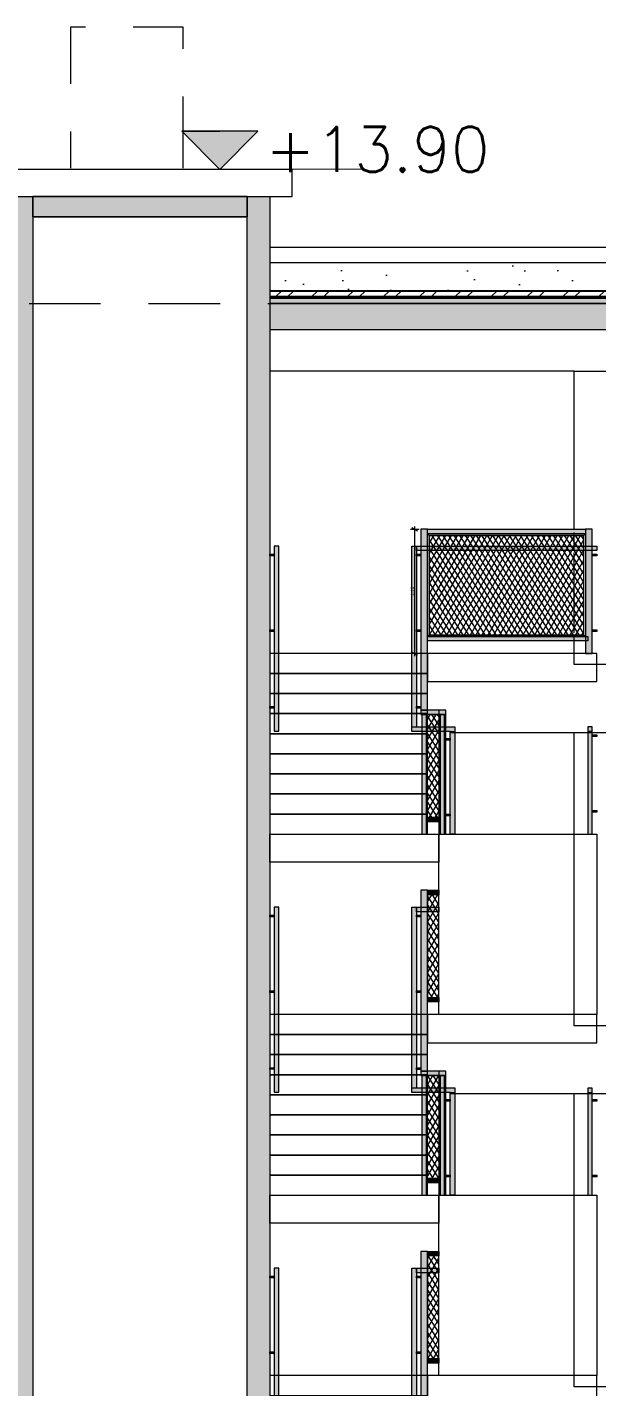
# Model space of a CAD drawing. Header units: millimetres. Extents: x 475616349 to 476941521, y 4620115302 to 4621446928.
# Drawn here: x 476765508 to 476770558, y 4620572970 to 4620585020 of the extents above; entities that cross this region are included whole.
import ezdxf

# ---------------------------------------------------------------- set-up
doc = ezdxf.new("R2010")
doc.units = ezdxf.units.MM
doc.header["$MEASUREMENT"] = 0
doc.linetypes.add('Long Dashed', pattern=[1058.333302, 634.99999, -423.333311])
for name, color, linetype, lineweight in [('0_0 Architecture_Pen_No__7', 7, 'Continuous', 0), ('0_Pen_No__1_Pen_No__250', 7, 'Continuous', 0), ('0_Pen_No__250_Pen_No__142', 142, 'Continuous', 0), ('2D Drafting - General_Pen_No__250_Pen_No__7', 7, 'Continuous', 0), ('gegmebi_Pen_No__7_Pen_No__250', 7, 'Continuous', 0), ('New_0_Pen_No__42_Pen_No__250_Pen_No__250', 7, 'Continuous', 0), ('New_0_Pen_No__7_Pen_No__250', 7, 'Continuous', 0), ('New_2D Drafting - General_Pen_No__1', 1, 'Continuous', 0), ('New_2D Drafting - General_Pen_No__1_Pen_No__253', 252, 'Continuous', 0), ('New_2D Drafting - General_Pen_No__25', 255, 'Continuous', 0), ('New_2D Drafting - General_Pen_No__250', 7, 'Continuous', 0), ('New_2D Drafting - General_Pen_No__250_Pen_No__154', 154, 'Continuous', 0), ('New_2D Drafting - General_Pen_No__250_Pen_No__7', 7, 'Continuous', 0), ('New_2D Drafting - General_Pen_No__250_Pen_No__7_Pen_No__250', 7, 'Continuous', 0), ('New_2D Drafting - General_Pen_No__4', 7, 'Continuous', 0), ('New_gegmebi_Pen_No__7_Pen_No__4', 7, 'Continuous', 0), ('New_Structural - Bearing_Pen_No__7', 7, 'Continuous', 0), ('zoma_Pen_No__142', 142, 'Continuous', 0), ('zoma_Pen_No__1_Pen_No__142', 142, 'Continuous', 0)]:
    doc.layers.add(name, color=color, linetype=linetype, lineweight=lineweight)
doc.layers.add('New_gegmebi_Pen_No__7_Pen_No__252', color=7, linetype='Continuous', lineweight=0, true_color=0x666666)
doc.layers.add('New_Structural - Bearing_Pen_No__14', color=7, linetype='Continuous', lineweight=0, true_color=0xc6880c)
doc.layers.add('zoma', color=7, linetype='Continuous')
doc.styles.add('GENERATED_STYLE_2', font='arial.ttf')
doc.dimstyles.new('GENERATED_STYLE__6', dxfattribs={"dimtxt": 30.000001, "dimasz": 38, "dimexe": 0.18, "dimexo": 3, "dimgap": 0.09, "dimtad": 1, "dimlfac": 0.001, "dimzin": 0, "dimdsep": 46, "dimtxsty": 'GENERATED_STYLE_2', "dimblk": 'ARROWHEAD_2', "dimblk1": 'ARROWHEAD_2', "dimblk2": 'ARROWHEAD_2', "dimcen": 0.09, "dimclrd": 142, "dimclre": 142, "dimclrt": 142, "dimadec": 0, "dimazin": 0, "dimtfac": 1, "dimtdec": 4, "dimtmove": 0, "dimatfit": 3, "dimfxl": 1, "dimtolj": 1, "dimtzin": 0, "dimarcsym": 0})
pattern_1 = [(60, (476577134.07, 4620325125.74), (-38.971143, 22.5), []), (122.833095, (476577134.07, 4620325125.74), (36.8060797, 18.75), [])]
pattern_2 = [(45, (476577134.1, 4620325125.74), (-459.6194, 459.6194), []), (45, (476577042.15, 4620325217.66), (-459.6194, 459.6194), [])]

# ---------------------------------------------------------------- blocks, each defined once
blk = doc.blocks.new('*D370', base_point=(476577134, 4620325126))
at = {"layer": 'zoma_Pen_No__142', "color": 142, "linetype": 'Continuous', "lineweight": 0, "transparency": 16777216}
for p, q in [((476768982, 4620580569), (476768907, 4620580569)), ((476768969, 4620580555), (476768919, 4620580584)), ((476768944, 4620580569), (476768944, 4620580594)), ((476768944, 4620579469), (476768944, 4620580569)), ((476768982, 4620579469), (476768907, 4620579469)), ((476768919, 4620579484), (476768969, 4620579455)), ((476768944, 4620579445), (476768944, 4620579469))]:
    blk.add_line(p, q, dxfattribs=at)
at = {"layer": 'zoma_Pen_No__142', "color": 142, "lineweight": 0, "transparency": 16777216, "insert": (476768938, 4620579980), "char_height": 30, "attachment_point": 7, "rotation": 90, "style": 'GENERATED_STYLE_2'}
blk.add_mtext('\\A1;{\\pql;\\fArial CYR|b0|i0|c204|p34;1.10}', dxfattribs=at)
blk = doc.blocks.new('ARROWHEAD_2')
at = {"color": 0, "linetype": 'Continuous', "lineweight": 0}
for p, q in [((0, 0), (-1, 0)), ((-0.38, -0.66), (0.38, 0.66))]:
    blk.add_line(p, q, dxfattribs=at)

msp = doc.modelspace()

# ---------------------------------------------------------------- hatches: boundary and pattern name
at = {"layer": '0_0 Architecture_Pen_No__7', "linetype": 'Continuous', "lineweight": 0}
h = msp.add_hatch(dxfattribs=at)
h.set_pattern_fill('CUT_STONE', style=0, pattern_type=2)
h.set_pattern_definition([(45, (476577134.07, 4620325925.74), (-254.55844, 254.55844), [0, -240, 0, -360]), (110, (476577934.07, 4620325925.74), (338.28934, 123.12725), [0, -176, 0, -304])])
h.paths.add_polyline_path([(476777458.295, 4620582930.439), (476767658.27, 4620582930.439), (476767658.27, 4620582684.68), (476777458.295, 4620582684.68)])
h = msp.add_hatch(dxfattribs=at)
h.set_pattern_fill('DOUBLE_1_4', style=0, pattern_type=2)
h.set_pattern_definition(pattern_2)
h.paths.add_polyline_path([(476777458.295, 4620582684.68), (476767658.27, 4620582684.68), (476767658.27, 4620582681.68), (476777458.295, 4620582681.68)])
h = msp.add_hatch(dxfattribs=at)
h.set_pattern_fill('STEEL', style=0, pattern_type=2)
h.set_pattern_definition([(45, (476577134.07, 4620325125.74), (-159.09903, 159.09903), []), (45, (476577081.04, 4620325178.77), (-159.09903, 159.09903), [])])
h.paths.add_polyline_path([(476777458.295, 4620582681.68), (476767658.27, 4620582681.68), (476767658.27, 4620582632.059), (476777458.295, 4620582632.059)])
h = msp.add_hatch(dxfattribs=at)
h.set_pattern_fill('DOUBLE_1_4', style=0, pattern_type=2)
h.set_pattern_definition(pattern_2)
h.paths.add_polyline_path([(476777458.295, 4620582632.059), (476767658.27, 4620582632.059), (476767658.27, 4620582629.059), (476777458.295, 4620582629.059)])
h = msp.add_hatch(dxfattribs=at)
h.set_pattern_fill('ALUMINUM', style=0, pattern_type=2)
h.set_pattern_definition([(45, (476577134.07, 4620325125.74), (-176.7767, 176.7767), []), (45, (476577098.72, 4620325161.1), (-176.7767, 176.7767), []), (45, (476577063.36, 4620325196.45), (-176.7767, 176.7767), [])])
h.paths.add_polyline_path([(476777458.295, 4620582629.059), (476767658.27, 4620582629.059), (476767658.27, 4620582621.059), (476777458.295, 4620582621.059)])
h = msp.add_hatch(dxfattribs=at)
h.set_pattern_fill('STRUCTURAL_CONCRETE', style=0, pattern_type=2)
h.set_pattern_definition([(0, (476577134.1, 4620325125.74), (0, 623.5383), [60, -300]), (0, (476577314.1, 4620325437.5), (0, 623.5383), [60, -300]), (60, (476577134.1, 4620325125.74), (-540, 311.7692), [60, -300]), (60, (476577494.1, 4620325125.74), (-540, 311.7692), [60, -300]), (120, (476577194.1, 4620325125.74), (540, 311.7692), [60, -300]), (120, (476577554.1, 4620325125.74), (540, 311.7692), [60, -300]), (0, (476577134.07, 4620325185.74), (0, 120.000005), [0, -120.000005, 0, -180.000007]), (45, (476577194.07, 4620325185.74), (-84.852817, 84.852817), [0, -90.000004, 0, -150.000006])])
h.paths.add_polyline_path([(476777458.295, 4620582620.059), (476767658.27, 4620582620.059), (476767658.27, 4620582570.439), (476777458.295, 4620582570.439)])
at = {"layer": '0_Pen_No__250_Pen_No__142', "linetype": 'Continuous', "lineweight": 0}
msp.add_hatch(color=142, dxfattribs=at).paths.add_polyline_path([(476767216.659, 4620583760.315), (476767554.187, 4620584098.009), (476766878.965, 4620584097.844)])
at = {"layer": '2D Drafting - General_Pen_No__250_Pen_No__7', "linetype": 'Continuous', "lineweight": 0}
msp.add_hatch(color=7, dxfattribs=at).paths.add_polyline_path([(476777658.27, 4620582570.425), (476767658.27, 4620582570.425), (476767658.27, 4620582390.418), (476767658.27, 4620582340.418), (476777358.27, 4620582340.418), (476777358.27, 4620581970.425), (476777658.37, 4620581970.425)])
at = {"layer": 'New_2D Drafting - General_Pen_No__1', "linetype": 'Continuous', "lineweight": 0}
for points in [[(476769058.27, 4620578968.439), (476769058.27, 4620580570.439), (476768998.27, 4620580570.439), (476768998.27, 4620578968.441)], [(476769058.27, 4620580570.439), (476770458.27, 4620580570.439), (476770458.27, 4620580530.826), (476769058.27, 4620580530.826)], [(476769058.27, 4620580530.826), (476769073.288, 4620580515.826), (476769073.27, 4620579635.439), (476769058.27, 4620579620.439)], [(476770458.27, 4620580530.826), (476769058.27, 4620580530.826), (476769073.288, 4620580515.826), (476770443.252, 4620580515.826)], [(476770518.27, 4620579469.405), (476770518.27, 4620580570.439), (476770458.27, 4620580570.439), (476770458.27, 4620579469.407)], [(476767698.27, 4620578780.739), (476767738.27, 4620578780.739), (476767738.27, 4620580420.439), (476767698.27, 4620580420.439)], [(476769298.433, 4620578818.739), (476769298.433, 4620578780.739), (476769298.433, 4620577868.439), (476769258.77, 4620577868.439), (476769258.77, 4620578778.739), (476768918.27, 4620578778.739), (476768918.27, 4620580420.439), (476768958.27, 4620580420.439), (476768958.27, 4620578818.739)], [(476768958.27, 4620580420.439), (476770558.27, 4620580420.439), (476770558.27, 4620580380.826), (476768958.27, 4620580380.826)], [(476767658.27, 4620580350.409), (476767698.27, 4620580350.409), (476767698.27, 4620580335.796), (476767658.27, 4620580335.796)], [(476768958.27, 4620580350.409), (476768998.27, 4620580350.409), (476768998.27, 4620580335.796), (476768958.27, 4620580335.796)], [(476770518.27, 4620580350.409), (476770558.27, 4620580350.409), (476770558.27, 4620580335.796), (476770518.27, 4620580335.796)], [(476767658.27, 4620579680.145), (476767698.27, 4620579680.145), (476767698.27, 4620579665.532), (476767658.27, 4620579665.532)], [(476768958.27, 4620579680.145), (476768998.27, 4620579680.145), (476768998.27, 4620579665.532), (476768958.27, 4620579665.532)], [(476770518.27, 4620579680.145), (476770558.27, 4620579680.145), (476770558.27, 4620579665.532), (476770518.27, 4620579665.532)], [(476770458.27, 4620579620.439), (476769058.27, 4620579620.439), (476769073.27, 4620579635.439), (476770443.27, 4620579635.439)], [(476769058.27, 4620579620.439), (476770478.27, 4620579620.439), (476770478.27, 4620579580.826), (476769058.27, 4620579580.826)], [(476767658.27, 4620578998.563), (476767698.27, 4620578998.563), (476767698.27, 4620578983.95), (476767658.27, 4620578983.95)], [(476768958.27, 4620578998.563), (476768998.27, 4620578998.563), (476768998.27, 4620578983.95), (476768958.27, 4620578983.95)], [(476769218.77, 4620578928.452), (476769218.77, 4620578968.441), (476768998.27, 4620578968.441), (476768998.27, 4620578928.459)], [(476769007.77, 4620577868.441), (476769048.251, 4620577868.441), (476769048.251, 4620578928.454), (476769007.77, 4620578928.454)], [(476769168.27, 4620577868.441), (476769208.75, 4620577868.441), (476769208.75, 4620578928.454), (476769168.27, 4620578928.454)], [(476770478.27, 4620577868.441), (476770518.27, 4620577868.441), (476770518.27, 4620578818.441), (476770478.27, 4620578818.441)], [(476769218.77, 4620578714.896), (476769258.77, 4620578714.896), (476769258.77, 4620578700.283), (476769218.77, 4620578700.283)], [(476770518.27, 4620578748.411), (476770558.27, 4620578748.411), (476770558.27, 4620578733.798), (476770518.27, 4620578733.798)], [(476769048.259, 4620578018.441), (476769168.263, 4620578018.441), (476769168.263, 4620577978.827), (476769048.259, 4620577978.827)], [(476769218.77, 4620578044.632), (476769258.77, 4620578044.632), (476769258.77, 4620578030.019), (476769218.77, 4620578030.019)], [(476770518.27, 4620578078.147), (476770558.27, 4620578078.147), (476770558.27, 4620578063.533), (476770518.27, 4620578063.533)], [(476769058.27, 4620575768.468), (476769058.27, 4620577370.469), (476768998.27, 4620577370.469), (476768998.27, 4620575768.469)], [(476769058.27, 4620577370.469), (476769158.27, 4620577370.469), (476769158.27, 4620577330.856), (476769058.27, 4620577330.856)], [(476767658.27, 4620577150.409), (476767698.27, 4620577150.409), (476767698.27, 4620577135.796), (476767658.27, 4620577135.796)], [(476767698.27, 4620575580.739), (476767738.27, 4620575580.739), (476767738.27, 4620577220.439), (476767698.27, 4620577220.439)], [(476769298.433, 4620575618.769), (476769298.433, 4620575580.769), (476769298.433, 4620574668.468), (476769258.77, 4620574668.468), (476769258.77, 4620575578.769), (476768918.27, 4620575578.769), (476768918.27, 4620577220.469), (476768958.27, 4620577220.469), (476768958.27, 4620575618.769)], [(476768958.27, 4620577220.469), (476769158.263, 4620577220.469), (476769158.263, 4620577180.856), (476768958.27, 4620577180.856)], [(476768958.27, 4620577150.44), (476768998.27, 4620577150.44), (476768998.27, 4620577135.826), (476768958.27, 4620577135.826)], [(476767658.27, 4620576480.145), (476767698.27, 4620576480.145), (476767698.27, 4620576465.532), (476767658.27, 4620576465.532)], [(476768958.27, 4620576480.176), (476768998.27, 4620576480.176), (476768998.27, 4620576465.562), (476768958.27, 4620576465.562)], [(476769058.27, 4620576420.469), (476769158.27, 4620576420.469), (476769158.27, 4620576380.856), (476769058.27, 4620576380.856)], [(476767658.27, 4620575798.563), (476767698.27, 4620575798.563), (476767698.27, 4620575783.95), (476767658.27, 4620575783.95)], [(476768958.27, 4620575797.593), (476768998.27, 4620575797.593), (476768998.27, 4620575782.98), (476768958.27, 4620575782.98)], [(476769218.77, 4620575728.481), (476769218.77, 4620575768.469), (476768998.27, 4620575768.469), (476768998.27, 4620575728.487)], [(476769007.77, 4620574668.469), (476769048.251, 4620574668.469), (476769048.251, 4620575728.483), (476769007.77, 4620575728.483)], [(476769218.77, 4620574668.468), (476769218.77, 4620575768.469), (476769158.77, 4620575768.469), (476769158.77, 4620574668.47)], [(476769168.27, 4620574668.469), (476769208.75, 4620574668.469), (476769208.75, 4620575728.483), (476769168.27, 4620575728.483)], [(476770478.27, 4620574668.441), (476770518.27, 4620574668.441), (476770518.27, 4620575618.441), (476770478.27, 4620575618.441)], [(476769218.77, 4620575515.895), (476769258.77, 4620575515.895), (476769258.77, 4620575501.281), (476769218.77, 4620575501.281)], [(476770518.27, 4620575515.866), (476770558.27, 4620575515.866), (476770558.27, 4620575501.252), (476770518.27, 4620575501.252)], [(476769218.77, 4620574845.63), (476769258.77, 4620574845.63), (476769258.77, 4620574831.017), (476769218.77, 4620574831.017)], [(476770518.27, 4620574845.602), (476770558.27, 4620574845.602), (476770558.27, 4620574830.988), (476770518.27, 4620574830.988)], [(476769048.259, 4620574818.469), (476769168.263, 4620574818.469), (476769168.263, 4620574778.856), (476769048.259, 4620574778.856)], [(476769058.27, 4620572568.468), (476769058.27, 4620574170.469), (476768998.27, 4620574170.469), (476768998.27, 4620572568.469)], [(476769058.27, 4620574170.469), (476769158.27, 4620574170.469), (476769158.27, 4620574130.856), (476769058.27, 4620574130.856)], [(476767698.27, 4620572380.739), (476767738.27, 4620572380.739), (476767738.27, 4620574020.439), (476767698.27, 4620574020.439)], [(476769298.433, 4620572418.769), (476769298.433, 4620572380.769), (476769298.433, 4620571468.468), (476769258.77, 4620571468.468), (476769258.77, 4620572378.769), (476768918.27, 4620572378.769), (476768918.27, 4620574020.469), (476768958.27, 4620574020.469), (476768958.27, 4620572418.769)], [(476768958.27, 4620574020.469), (476769158.263, 4620574020.469), (476769158.263, 4620573980.856), (476768958.27, 4620573980.856)], [(476767658.27, 4620573950.409), (476767698.27, 4620573950.409), (476767698.27, 4620573935.796), (476767658.27, 4620573935.796)], [(476768958.27, 4620573950.44), (476768998.27, 4620573950.44), (476768998.27, 4620573935.826), (476768958.27, 4620573935.826)], [(476767658.27, 4620573280.145), (476767698.27, 4620573280.145), (476767698.27, 4620573265.532), (476767658.27, 4620573265.532)], [(476768958.27, 4620573280.176), (476768998.27, 4620573280.176), (476768998.27, 4620573265.562), (476768958.27, 4620573265.562)], [(476769058.27, 4620573220.469), (476769158.27, 4620573220.469), (476769158.27, 4620573180.856), (476769058.27, 4620573180.856)]]:
    msp.add_hatch(color=1, dxfattribs=at).paths.add_polyline_path(points)
h = msp.add_hatch(dxfattribs=at)
h.set_pattern_fill('BATT_INSULATION', color=1, style=0, pattern_type=2)
h.set_pattern_definition(pattern_1)
h.paths.add_polyline_path([(476770443.27, 4620579635.438), (476770443.252, 4620580515.826), (476769073.288, 4620580515.826), (476769073.27, 4620579635.439)])
h = msp.add_hatch(dxfattribs=at)
h.set_pattern_fill('BATT_INSULATION', color=1, style=0, pattern_type=2)
h.set_pattern_definition(pattern_1)
h.paths.add_polyline_path([(476769168.27, 4620578018.441), (476769168.27, 4620578928.457), (476769048.251, 4620578928.454), (476769048.269, 4620578018.441)])
h = msp.add_hatch(dxfattribs=at)
h.set_pattern_fill('BATT_INSULATION', color=1, style=0, pattern_type=2)
h.set_pattern_definition(pattern_1)
h.paths.add_polyline_path([(476769158.27, 4620576420.469), (476769158.27, 4620577330.858), (476769058.27, 4620577330.856), (476769058.282, 4620576420.469)])
h = msp.add_hatch(dxfattribs=at)
h.set_pattern_fill('BATT_INSULATION', color=1, style=0, pattern_type=2)
h.set_pattern_definition(pattern_1)
h.paths.add_polyline_path([(476769168.27, 4620574818.469), (476769168.27, 4620575728.485), (476769048.251, 4620575728.483), (476769048.269, 4620574818.469)])
h = msp.add_hatch(dxfattribs=at)
h.set_pattern_fill('BATT_INSULATION', color=1, style=0, pattern_type=2)
h.set_pattern_definition(pattern_1)
h.paths.add_polyline_path([(476769158.27, 4620573220.469), (476769158.27, 4620574130.858), (476769058.27, 4620574130.856), (476769058.282, 4620573220.469)])
at = {"layer": 'New_2D Drafting - General_Pen_No__25', "linetype": 'Continuous', "lineweight": 0}
msp.add_hatch(color=255, dxfattribs=at).paths.add_polyline_path([(476769218.77, 4620577868.439), (476769218.77, 4620578968.441), (476769158.77, 4620578968.441), (476769158.77, 4620577868.441)])
at = {"layer": 'New_2D Drafting - General_Pen_No__250_Pen_No__154', "linetype": 'Continuous', "lineweight": 0}
for points in [[(476765358.27, 4620566620.299), (476765358.27, 4620583519.676), (476765558.27, 4620583519.676), (476765558.27, 4620583339.709), (476765558.27, 4620566620.299)], [(476767458.27, 4620583519.676), (476767658.27, 4620583519.676), (476767658.27, 4620566620.299), (476767458.27, 4620566620.299)]]:
    msp.add_hatch(color=154, dxfattribs=at).paths.add_polyline_path(points)
at = {"layer": 'New_2D Drafting - General_Pen_No__250_Pen_No__7', "linetype": 'Continuous', "lineweight": 0}
msp.add_hatch(color=7, dxfattribs=at).paths.add_polyline_path([(476765558.27, 4620583339.709), (476765558.27, 4620583519.676), (476767458.27, 4620583519.676), (476767458.27, 4620583339.709)])
at = {"layer": 'New_2D Drafting - General_Pen_No__250_Pen_No__7_Pen_No__250', "linetype": 'Continuous', "lineweight": 0}
h = msp.add_hatch(dxfattribs=at)
h.set_pattern_fill('BATT_INSULATION', style=0, pattern_type=2)
h.set_pattern_definition(pattern_1)
h.paths.add_polyline_path([(476767658.27, 4620582621.059), (476767658.27, 4620582620.059), (476777458.295, 4620582620.059), (476777458.295, 4620582621.059)])

# ---------------------------------------------------------------- linework, layer by layer
at = {"layer": '0_0 Architecture_Pen_No__7', "color": 7, "linetype": 'Continuous', "lineweight": 0, "flags": 128}
for points in [[(476777458.295, 4620582930.439), (476767658.27, 4620582930.439), (476767658.27, 4620582684.68), (476777458.295, 4620582684.68)], [(476777458.295, 4620582684.68), (476767658.27, 4620582684.68), (476767658.27, 4620582681.68), (476777458.295, 4620582681.68)], [(476777458.295, 4620582681.68), (476767658.27, 4620582681.68), (476767658.27, 4620582632.059), (476777458.295, 4620582632.059)], [(476777458.295, 4620582632.059), (476767658.27, 4620582632.059), (476767658.27, 4620582629.059), (476777458.295, 4620582629.059)], [(476777458.295, 4620582629.059), (476767658.27, 4620582629.059), (476767658.27, 4620582621.059), (476777458.295, 4620582621.059)], [(476777458.295, 4620582620.059), (476767658.27, 4620582620.059), (476767658.27, 4620582570.439), (476777458.295, 4620582570.439)]]:
    msp.add_lwpolyline(points, close=True, dxfattribs=at)
at = {"layer": '0_Pen_No__1_Pen_No__250', "color": 7, "linetype": 'Continuous', "lineweight": 0, "flags": 128}
for points in [[(476767216.659, 4620583760.315), (476766878.965, 4620584097.844), (476767216.576, 4620584097.926)], [(476767216.659, 4620583760.315), (476767554.187, 4620584098.009), (476767216.576, 4620584097.926)], [(476768479.047, 4620583760.623), (476766879.048, 4620583760.233)]]:
    msp.add_lwpolyline(points, dxfattribs=at)
at = {"layer": '0_Pen_No__250_Pen_No__142', "color": 142, "linetype": 'Continuous', "lineweight": 0, "flags": 128}
msp.add_lwpolyline([(476767216.659, 4620583760.315), (476767554.187, 4620584098.009), (476766878.965, 4620584097.844)], close=True, dxfattribs=at)
at = {"layer": '2D Drafting - General_Pen_No__250_Pen_No__7', "color": 7, "linetype": 'Continuous', "lineweight": 0, "flags": 128}
msp.add_lwpolyline([(476777658.27, 4620582570.425), (476767658.27, 4620582570.425), (476767658.27, 4620582390.418), (476767658.27, 4620582340.418), (476777358.27, 4620582340.418), (476777358.27, 4620581970.425), (476777658.37, 4620581970.425)], close=True, dxfattribs=at)
at = {"layer": 'gegmebi_Pen_No__7_Pen_No__250', "color": 7, "linetype": 'Continuous', "lineweight": 0}
msp.add_line((476767658.27, 4620583069.993), (476777658.27, 4620583069.993), dxfattribs=at)
at = {"layer": 'New_0_Pen_No__42_Pen_No__250_Pen_No__250', "color": 7, "linetype": 'Continuous', "lineweight": 0}
for p, q in [((476768918.27, 4620578818.739), (476768958.27, 4620578818.739)), ((476769258.77, 4620578778.739), (476769298.77, 4620578778.739)), ((476770478.27, 4620578780.439), (476770518.27, 4620578780.439)), ((476768918.27, 4620575618.769), (476768958.27, 4620575618.769)), ((476769258.77, 4620575578.769), (476769298.77, 4620575578.769)), ((476770478.27, 4620575579.469), (476770518.27, 4620575579.469))]:
    msp.add_line(p, q, dxfattribs=at)
at = {"layer": 'New_0_Pen_No__7_Pen_No__250', "color": 7, "linetype": 'Continuous', "lineweight": 0, "flags": 128}
msp.add_lwpolyline([(476765558.27, 4620583339.709), (476767458.27, 4620583339.709), (476767458.27, 4620583519.676), (476765558.27, 4620583519.676)], close=True, dxfattribs=at)
at = {"layer": 'New_2D Drafting - General_Pen_No__1_Pen_No__253', "color": 252, "linetype": 'Long Dashed', "lineweight": 0, "flags": 128}
msp.add_lwpolyline([(476766891.14, 4620583769.827), (476766891.14, 4620585020.241), (476765891.14, 4620585020.241), (476765891.14, 4620583769.827)], dxfattribs=at)
at = {"layer": 'New_2D Drafting - General_Pen_No__250', "color": 7, "linetype": 'Continuous', "lineweight": 0, "flags": 128}
for points in [[(476769218.77, 4620578714.896), (476769258.77, 4620578714.896), (476769258.77, 4620578700.283), (476769218.77, 4620578700.283)], [(476769218.77, 4620578044.632), (476769258.77, 4620578044.632), (476769258.77, 4620578030.019), (476769218.77, 4620578030.019)]]:
    msp.add_lwpolyline(points, close=True, dxfattribs=at)
at = {"layer": 'New_2D Drafting - General_Pen_No__250_Pen_No__7', "color": 7, "linetype": 'Continuous', "lineweight": 0, "flags": 128}
for points in [[(476765358.27, 4620566620.299), (476765358.27, 4620583519.676), (476765558.27, 4620583519.676), (476765558.27, 4620583339.709), (476765558.27, 4620566620.299)], [(476765558.27, 4620583339.709), (476765558.27, 4620583519.676), (476767458.27, 4620583519.676), (476767458.27, 4620583339.709)], [(476767458.27, 4620583519.676), (476767658.27, 4620583519.676), (476767658.27, 4620566620.299), (476767458.27, 4620566620.299)]]:
    msp.add_lwpolyline(points, close=True, dxfattribs=at)
at = {"layer": 'New_2D Drafting - General_Pen_No__250_Pen_No__7_Pen_No__250', "color": 7, "linetype": 'Continuous', "lineweight": 0, "flags": 128}
msp.add_lwpolyline([(476767658.27, 4620582621.059), (476767658.27, 4620582620.059), (476777458.295, 4620582620.059), (476777458.295, 4620582621.059)], close=True, dxfattribs=at)
at = {"layer": 'New_2D Drafting - General_Pen_No__4', "color": 7, "linetype": 'Continuous', "lineweight": 0, "flags": 128}
for points in [[(476769058.27, 4620578968.439), (476769058.27, 4620580570.439), (476768998.27, 4620580570.439), (476768998.27, 4620578968.441)], [(476769058.27, 4620580570.439), (476770458.27, 4620580570.439), (476770458.27, 4620580530.826), (476769058.27, 4620580530.826)], [(476769058.27, 4620580530.826), (476769073.288, 4620580515.826), (476769073.27, 4620579635.439), (476769058.27, 4620579620.439)], [(476770458.27, 4620580530.826), (476769058.27, 4620580530.826), (476769073.288, 4620580515.826), (476770443.252, 4620580515.826)], [(476770443.27, 4620579635.438), (476770443.252, 4620580515.826), (476769073.288, 4620580515.826), (476769073.27, 4620579635.439)], [(476770518.27, 4620579469.405), (476770518.27, 4620580570.439), (476770458.27, 4620580570.439), (476770458.27, 4620579469.407)], [(476767698.27, 4620578780.739), (476767738.27, 4620578780.739), (476767738.27, 4620580420.439), (476767698.27, 4620580420.439)], [(476769298.433, 4620578818.739), (476769298.433, 4620578780.739), (476769298.433, 4620577868.439), (476769258.77, 4620577868.439), (476769258.77, 4620578778.739), (476768918.27, 4620578778.739), (476768918.27, 4620580420.439), (476768958.27, 4620580420.439), (476768958.27, 4620578818.739)], [(476768958.27, 4620580420.439), (476770558.27, 4620580420.439), (476770558.27, 4620580380.826), (476768958.27, 4620580380.826)], [(476767658.27, 4620580350.409), (476767698.27, 4620580350.409), (476767698.27, 4620580335.796), (476767658.27, 4620580335.796)], [(476768958.27, 4620580350.409), (476768998.27, 4620580350.409), (476768998.27, 4620580335.796), (476768958.27, 4620580335.796)], [(476770518.27, 4620580350.409), (476770558.27, 4620580350.409), (476770558.27, 4620580335.796), (476770518.27, 4620580335.796)], [(476767658.27, 4620579680.145), (476767698.27, 4620579680.145), (476767698.27, 4620579665.532), (476767658.27, 4620579665.532)], [(476768958.27, 4620579680.145), (476768998.27, 4620579680.145), (476768998.27, 4620579665.532), (476768958.27, 4620579665.532)], [(476770518.27, 4620579680.145), (476770558.27, 4620579680.145), (476770558.27, 4620579665.532), (476770518.27, 4620579665.532)], [(476770458.27, 4620579620.439), (476769058.27, 4620579620.439), (476769073.27, 4620579635.439), (476770443.27, 4620579635.439)], [(476769058.27, 4620579620.439), (476770478.27, 4620579620.439), (476770478.27, 4620579580.826), (476769058.27, 4620579580.826)], [(476767658.27, 4620578998.563), (476767698.27, 4620578998.563), (476767698.27, 4620578983.95), (476767658.27, 4620578983.95)], [(476768958.27, 4620578998.563), (476768998.27, 4620578998.563), (476768998.27, 4620578983.95), (476768958.27, 4620578983.95)], [(476769218.77, 4620578928.452), (476769218.77, 4620578968.441), (476768998.27, 4620578968.441), (476768998.27, 4620578928.459)], [(476769007.77, 4620577868.441), (476769048.251, 4620577868.441), (476769048.251, 4620578928.454), (476769007.77, 4620578928.454)], [(476769168.27, 4620578018.441), (476769168.27, 4620578928.457), (476769048.251, 4620578928.454), (476769048.269, 4620578018.441)], [(476769218.77, 4620577868.439), (476769218.77, 4620578968.441), (476769158.77, 4620578968.441), (476769158.77, 4620577868.441)], [(476769168.27, 4620577868.441), (476769208.75, 4620577868.441), (476769208.75, 4620578928.454), (476769168.27, 4620578928.454)], [(476770478.27, 4620577868.441), (476770518.27, 4620577868.441), (476770518.27, 4620578818.441), (476770478.27, 4620578818.441)], [(476770518.27, 4620578748.411), (476770558.27, 4620578748.411), (476770558.27, 4620578733.798), (476770518.27, 4620578733.798)], [(476769048.259, 4620578018.441), (476769168.263, 4620578018.441), (476769168.263, 4620577978.827), (476769048.259, 4620577978.827)], [(476770518.27, 4620578078.147), (476770558.27, 4620578078.147), (476770558.27, 4620578063.533), (476770518.27, 4620578063.533)], [(476769058.27, 4620575768.468), (476769058.27, 4620577370.469), (476768998.27, 4620577370.469), (476768998.27, 4620575768.469)], [(476769058.27, 4620577370.469), (476769158.27, 4620577370.469), (476769158.27, 4620577330.856), (476769058.27, 4620577330.856)], [(476769158.27, 4620576420.469), (476769158.27, 4620577330.858), (476769058.27, 4620577330.856), (476769058.282, 4620576420.469)], [(476767658.27, 4620577150.409), (476767698.27, 4620577150.409), (476767698.27, 4620577135.796), (476767658.27, 4620577135.796)], [(476767698.27, 4620575580.739), (476767738.27, 4620575580.739), (476767738.27, 4620577220.439), (476767698.27, 4620577220.439)], [(476769298.433, 4620575618.769), (476769298.433, 4620575580.769), (476769298.433, 4620574668.468), (476769258.77, 4620574668.468), (476769258.77, 4620575578.769), (476768918.27, 4620575578.769), (476768918.27, 4620577220.469), (476768958.27, 4620577220.469), (476768958.27, 4620575618.769)], [(476768958.27, 4620577220.469), (476769158.263, 4620577220.469), (476769158.263, 4620577180.856), (476768958.27, 4620577180.856)], [(476768958.27, 4620577150.44), (476768998.27, 4620577150.44), (476768998.27, 4620577135.826), (476768958.27, 4620577135.826)], [(476767658.27, 4620576480.145), (476767698.27, 4620576480.145), (476767698.27, 4620576465.532), (476767658.27, 4620576465.532)], [(476768958.27, 4620576480.176), (476768998.27, 4620576480.176), (476768998.27, 4620576465.562), (476768958.27, 4620576465.562)], [(476769058.27, 4620576420.469), (476769158.27, 4620576420.469), (476769158.27, 4620576380.856), (476769058.27, 4620576380.856)], [(476767658.27, 4620575798.563), (476767698.27, 4620575798.563), (476767698.27, 4620575783.95), (476767658.27, 4620575783.95)], [(476768958.27, 4620575797.593), (476768998.27, 4620575797.593), (476768998.27, 4620575782.98), (476768958.27, 4620575782.98)], [(476769218.77, 4620575728.481), (476769218.77, 4620575768.469), (476768998.27, 4620575768.469), (476768998.27, 4620575728.487)], [(476769007.77, 4620574668.469), (476769048.251, 4620574668.469), (476769048.251, 4620575728.483), (476769007.77, 4620575728.483)], [(476769168.27, 4620574818.469), (476769168.27, 4620575728.485), (476769048.251, 4620575728.483), (476769048.269, 4620574818.469)], [(476769218.77, 4620574668.468), (476769218.77, 4620575768.469), (476769158.77, 4620575768.469), (476769158.77, 4620574668.47)], [(476769168.27, 4620574668.469), (476769208.75, 4620574668.469), (476769208.75, 4620575728.483), (476769168.27, 4620575728.483)], [(476770478.27, 4620574668.441), (476770518.27, 4620574668.441), (476770518.27, 4620575618.441), (476770478.27, 4620575618.441)], [(476769218.77, 4620575515.895), (476769258.77, 4620575515.895), (476769258.77, 4620575501.281), (476769218.77, 4620575501.281)], [(476770518.27, 4620575515.866), (476770558.27, 4620575515.866), (476770558.27, 4620575501.252), (476770518.27, 4620575501.252)], [(476769218.77, 4620574845.63), (476769258.77, 4620574845.63), (476769258.77, 4620574831.017), (476769218.77, 4620574831.017)], [(476770518.27, 4620574845.602), (476770558.27, 4620574845.602), (476770558.27, 4620574830.988), (476770518.27, 4620574830.988)], [(476769048.259, 4620574818.469), (476769168.263, 4620574818.469), (476769168.263, 4620574778.856), (476769048.259, 4620574778.856)], [(476769058.27, 4620572568.468), (476769058.27, 4620574170.469), (476768998.27, 4620574170.469), (476768998.27, 4620572568.469)], [(476769058.27, 4620574170.469), (476769158.27, 4620574170.469), (476769158.27, 4620574130.856), (476769058.27, 4620574130.856)], [(476769158.27, 4620573220.469), (476769158.27, 4620574130.858), (476769058.27, 4620574130.856), (476769058.282, 4620573220.469)], [(476767698.27, 4620572380.739), (476767738.27, 4620572380.739), (476767738.27, 4620574020.439), (476767698.27, 4620574020.439)], [(476769298.433, 4620572418.769), (476769298.433, 4620572380.769), (476769298.433, 4620571468.468), (476769258.77, 4620571468.468), (476769258.77, 4620572378.769), (476768918.27, 4620572378.769), (476768918.27, 4620574020.469), (476768958.27, 4620574020.469), (476768958.27, 4620572418.769)], [(476768958.27, 4620574020.469), (476769158.263, 4620574020.469), (476769158.263, 4620573980.856), (476768958.27, 4620573980.856)], [(476767658.27, 4620573950.409), (476767698.27, 4620573950.409), (476767698.27, 4620573935.796), (476767658.27, 4620573935.796)], [(476768958.27, 4620573950.44), (476768998.27, 4620573950.44), (476768998.27, 4620573935.826), (476768958.27, 4620573935.826)], [(476767658.27, 4620573280.145), (476767698.27, 4620573280.145), (476767698.27, 4620573265.532), (476767658.27, 4620573265.532)], [(476768958.27, 4620573280.176), (476768998.27, 4620573280.176), (476768998.27, 4620573265.562), (476768958.27, 4620573265.562)], [(476769058.27, 4620573220.469), (476769158.27, 4620573220.469), (476769158.27, 4620573180.856), (476769058.27, 4620573180.856)]]:
    msp.add_lwpolyline(points, close=True, dxfattribs=at)
at = {"layer": 'New_gegmebi_Pen_No__7_Pen_No__252', "color": 251, "linetype": 'Continuous', "lineweight": 0, "true_color": 0x666666}
for p, q in [((476770358.27, 4620581970.425), (476767658.27, 4620581970.425)), ((476769258.771, 4620578769.695), (476773958.077, 4620578770.425)), ((476769258.771, 4620575569.695), (476773958.077, 4620575570.425))]:
    msp.add_line(p, q, dxfattribs=at)
at = {"layer": 'New_gegmebi_Pen_No__7_Pen_No__4', "color": 7, "linetype": 'Continuous', "lineweight": 0}
for points in [[(476770358.27, 4620580571.469), (476770358.27, 4620581970.425), (476770758.27, 4620581970.425), (476770758.27, 4620579370.602), (476770358.27, 4620579370.602), (476770358.27, 4620579621.469)], [(476770358.27, 4620580391.469), (476770358.27, 4620580541.469)], [(476770358.27, 4620579651.469), (476770358.27, 4620580361.469)]]:
    msp.add_lwpolyline(points, dxfattribs=at)
for points in [[(476769058.27, 4620579470.439), (476767658.27, 4620579470.439), (476767658.27, 4620579292.439), (476769058.27, 4620579292.439)], [(476769058.27, 4620579219.902), (476770558.27, 4620579219.902), (476770558.27, 4620579470.439), (476769058.27, 4620579470.439)], [(476769058.27, 4620579292.439), (476767658.27, 4620579292.439), (476767658.27, 4620579114.439), (476769058.27, 4620579114.439)], [(476769058.27, 4620579114.439), (476767658.27, 4620579114.439), (476767658.27, 4620578936.439), (476769058.27, 4620578936.439)], [(476769058.27, 4620578936.439), (476767658.27, 4620578936.439), (476767658.27, 4620578758.44), (476769058.27, 4620578758.44)], [(476769058.27, 4620578758.44), (476767658.27, 4620578758.44), (476767658.27, 4620578580.44), (476769058.27, 4620578580.44)], [(476770758.27, 4620576170.779), (476770358.27, 4620576170.779), (476770358.27, 4620578770.602), (476770758.27, 4620578770.602)], [(476769058.27, 4620578580.44), (476767658.27, 4620578580.44), (476767658.27, 4620578402.44), (476769058.27, 4620578402.44)], [(476769058.27, 4620578402.44), (476767658.27, 4620578402.44), (476767658.27, 4620578224.441), (476769058.27, 4620578224.441)], [(476769058.27, 4620578224.441), (476767658.27, 4620578224.441), (476767658.27, 4620578046.441), (476769058.27, 4620578046.441)], [(476769058.27, 4620578046.441), (476767658.27, 4620578046.441), (476767658.27, 4620577868.441), (476769058.27, 4620577868.441)], [(476769158.27, 4620577620.902), (476767658.27, 4620577620.902), (476767658.27, 4620577868.441), (476769158.27, 4620577868.441)], [(476769158.27, 4620577868.441), (476770558.27, 4620577868.441), (476770558.27, 4620576270.439), (476769158.27, 4620576270.439)], [(476769058.27, 4620576270.439), (476767658.27, 4620576270.439), (476767658.27, 4620576092.439), (476769058.27, 4620576092.439)], [(476769058.27, 4620576019.902), (476770558.27, 4620576019.902), (476770558.27, 4620576270.439), (476769058.27, 4620576270.439)], [(476769058.27, 4620576092.439), (476767658.27, 4620576092.439), (476767658.27, 4620575914.439), (476769058.27, 4620575914.439)], [(476769058.27, 4620575914.439), (476767658.27, 4620575914.439), (476767658.27, 4620575736.439), (476769058.27, 4620575736.439)], [(476769058.27, 4620575736.439), (476767658.27, 4620575736.439), (476767658.27, 4620575558.44), (476769058.27, 4620575558.44)], [(476769058.27, 4620575558.44), (476767658.27, 4620575558.44), (476767658.27, 4620575380.44), (476769058.27, 4620575380.44)], [(476770758.27, 4620572970.408), (476770358.27, 4620572970.408), (476770358.27, 4620575570.779), (476770758.27, 4620575570.779)], [(476769058.27, 4620575380.44), (476767658.27, 4620575380.44), (476767658.27, 4620575202.44), (476769058.27, 4620575202.44)], [(476769058.27, 4620575202.44), (476767658.27, 4620575202.44), (476767658.27, 4620575024.441), (476769058.27, 4620575024.441)], [(476769058.27, 4620575024.441), (476767658.27, 4620575024.441), (476767658.27, 4620574846.441), (476769058.27, 4620574846.441)], [(476769058.27, 4620574846.441), (476767658.27, 4620574846.441), (476767658.27, 4620574668.441), (476769058.27, 4620574668.441)], [(476769158.27, 4620574420.902), (476767658.27, 4620574420.902), (476767658.27, 4620574668.441), (476769158.27, 4620574668.441)], [(476769158.27, 4620574668.441), (476770558.27, 4620574668.441), (476770558.27, 4620573070.439), (476769158.27, 4620573070.439)], [(476769058.27, 4620573070.439), (476767658.27, 4620573070.439), (476767658.27, 4620572892.439), (476769058.27, 4620572892.439)], [(476769058.27, 4620572819.902), (476770558.27, 4620572819.902), (476770558.27, 4620573070.439), (476769058.27, 4620573070.439)]]:
    msp.add_lwpolyline(points, close=True, dxfattribs=at)
at = {"layer": 'New_Structural - Bearing_Pen_No__14', "color": 42, "linetype": 'Long Dashed', "lineweight": 0, "true_color": 0xc6880c}
msp.add_line((476728483.03, 4620582570.215), (476783818.779, 4620582570.215), dxfattribs=at)
at = {"layer": 'New_Structural - Bearing_Pen_No__7', "color": 7, "linetype": 'Continuous', "lineweight": 0}
msp.add_lwpolyline([(476765158.27, 4620583519.676), (476767858.27, 4620583519.676), (476767858.27, 4620583760.315), (476765158.27, 4620583760.315)], close=True, dxfattribs=at)

# ---------------------------------------------------------------- texts
at = {"layer": 'zoma_Pen_No__1_Pen_No__142', "color": 142, "linetype": 'Continuous', "lineweight": 0, "insert": (476767618.973, 4620583736.768), "char_height": 400, "attachment_point": 7, "rotation": 0.0139872}
msp.add_mtext('\\A1;{\\pql;\\Ftxt.shx;+1\\Ftxt.shx;3\\Ftxt.shx;.\\Ftxt.shx;9\\Ftxt.shx;0}', dxfattribs=at)

# ---------------------------------------------------------------- dimensions: what is measured, and where the dimension line sits
at = {"layer": 'zoma', "color": 142, "linetype": 'Continuous', "lineweight": 0}
dim = msp.add_linear_dim(base=(476768944.278, 4620580569.469), p1=(476769058.27, 4620579469.469), p2=(476769058.27, 4620580569.469), angle=90, dimstyle='GENERATED_STYLE__6', dxfattribs=at)
dim.commit()
dim.dimension.update_dxf_attribs({"geometry": '*D370', "text_midpoint": (476768923.278, 4620580018.526), "dimtype": 160, "text_rotation": 90})

doc.saveas('drawing.dxf')
